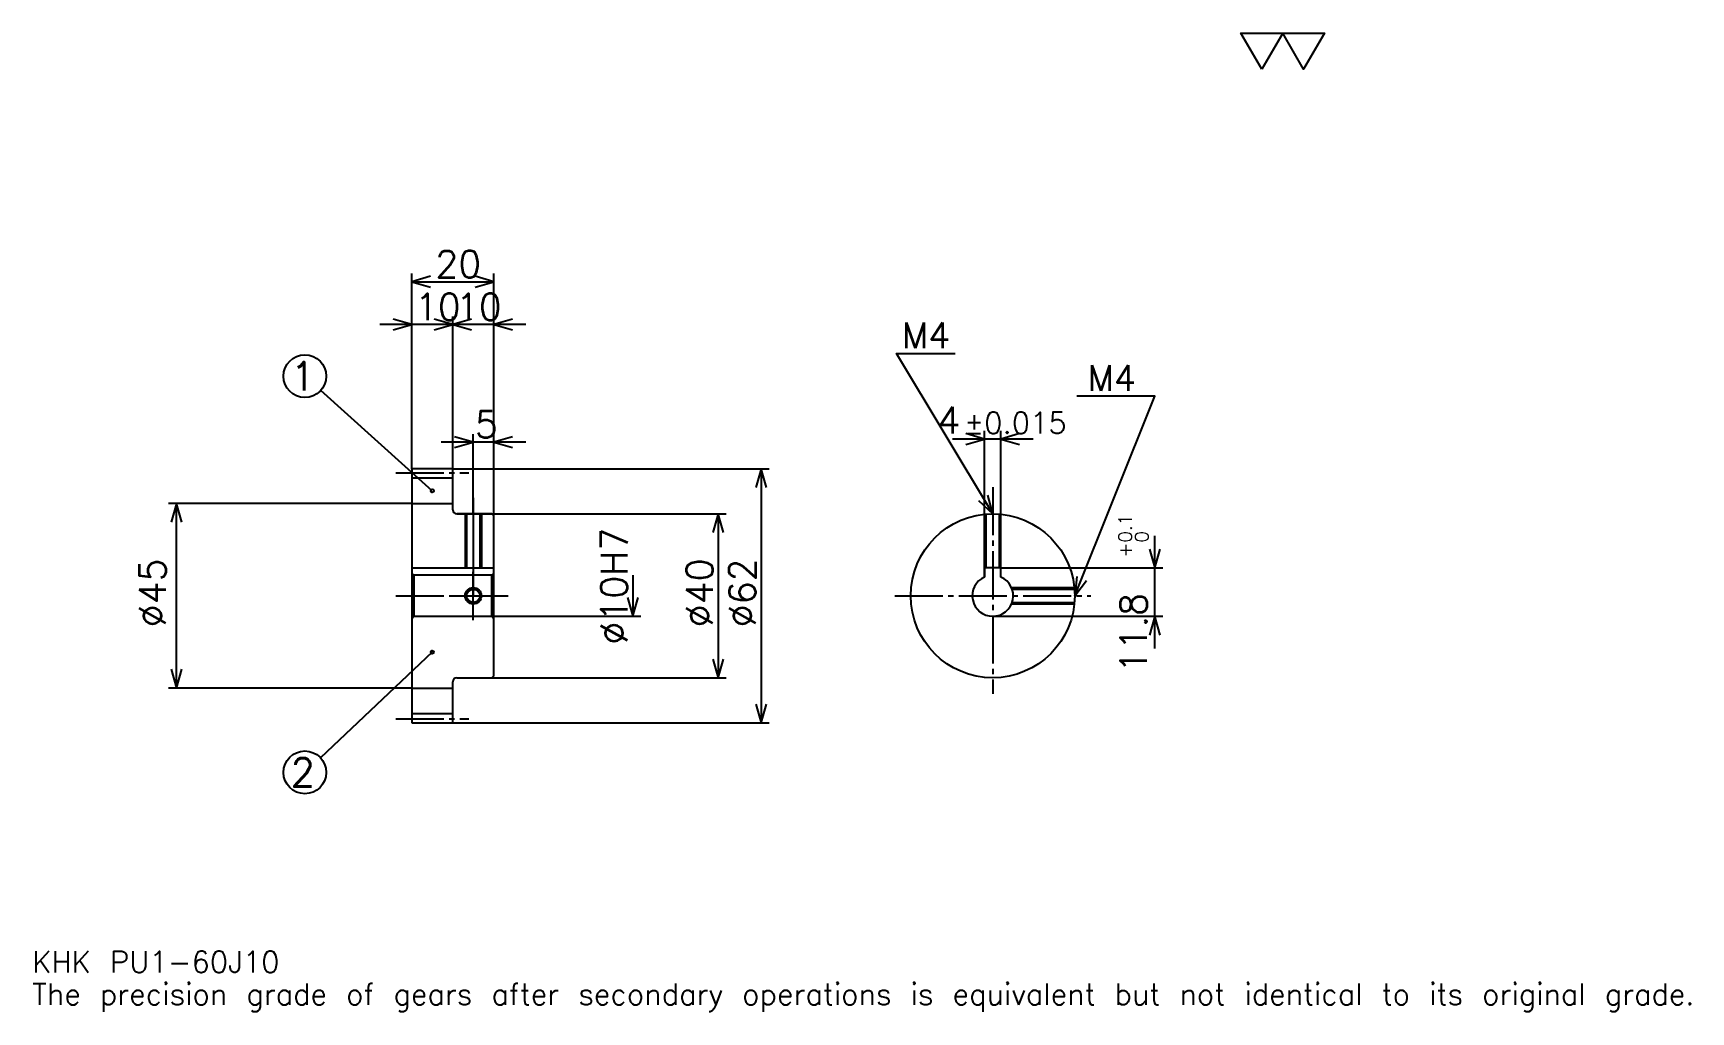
# Model space of a CAD drawing. Extents: x 13 to 418, y 5 to 244.
import ezdxf

# ---------------------------------------------------------------- set-up
doc = ezdxf.new("R2010")
doc.units = 0
doc.linetypes.add('DASHDOT', pattern=[15.652174, 11.73913, -1.304348, 1.304348, -1.304348])
doc.layers.get('0').update_dxf_attribs({"linetype": 'CONTINUOUS'})
doc.layers.add('DASHDOT', color=6, linetype='DASHDOT')
doc.styles.add('KANJI', font='TXT', dxfattribs={"bigfont": 'BIGFONT'})

msp = doc.modelspace()

# ---------------------------------------------------------------- linework, layer by layer
at = {"color": 5}
for p, q in [((105.652168, 137.304352), (105.652168, 184.91304)), ((105.652168, 182.956512), (125.652168, 182.956512)), ((125.652168, 137.304352), (125.652168, 184.91304)), ((115.652168, 137.304352), (115.652168, 174.478256)), ((123.478256, 172.521729), (97.82608, 172.521729)), ((133.478256, 172.521729), (107.82608, 172.521729)), ((110.652168, 131.929352), (83.444283, 156.402176)), ((120.652168, 137.304352), (120.652168, 145.782608)), ((245.391296, 113.104347), (245.391296, 146.521744)), ((249.391296, 113.104347), (249.391296, 146.521744)), ((133.478256, 143.82608), (112.82608, 143.82608)), ((257.217377, 144.565216), (237.565216, 144.565216)), ((105.652168, 137.204346), (105.652168, 137.304352)), ((115.55217, 137.304352), (125.652168, 137.304352)), ((115.652168, 137.204346), (115.652168, 137.304352)), ((120.652168, 126.304344), (120.652168, 137.304352)), ((120.652168, 126.304344), (120.652168, 137.304352)), ((125.652168, 137.304352), (192.82608, 137.304352)), ((125.652168, 125.804344), (125.652168, 137.304352)), ((190.869568, 137.304352), (190.869568, 75.304344)), ((105.652168, 128.804352), (46.304344, 128.804352)), ((48.260864, 83.804344), (48.260864, 128.804352)), ((116.652168, 126.304344), (125.652168, 126.304344)), ((125.652168, 126.304344), (182.391296, 126.304344)), ((180.434784, 126.304344), (180.434784, 86.304344)), ((286.956512, 93.478256), (286.956512, 120.930435)), ((159.565216, 111.304344), (159.565216, 101.304344)), ((249.391296, 113.104347), (288.913055, 113.104347)), ((125.652168, 101.304344), (161.521729, 101.304344)), ((247.391296, 101.304344), (288.913055, 101.304344)), ((110.652168, 92.554344), (83.359726, 66.798294)), ((116.652168, 86.304344), (125.652168, 86.304344)), ((125.652168, 86.304344), (182.391296, 86.304344)), ((105.652168, 83.804344), (46.304344, 83.804344)), ((115.55217, 75.304344), (125.652168, 75.304344)), ((125.652168, 75.304344), (192.82608, 75.304344))]:
    msp.add_line(p, q, dxfattribs=at)
at = {"color": 4}
for p, q in [((105.652168, 135.054352), (115.652168, 135.054352)), ((105.652168, 128.804352), (115.652168, 128.804352)), ((105.652168, 113.104347), (125.652168, 113.104347)), ((106.152168, 111.304344), (106.152168, 101.304344)), ((125.152168, 111.304344), (125.652168, 111.804344)), ((125.152168, 101.304344), (125.652168, 100.804344)), ((105.652168, 83.804344), (115.652168, 83.804344)), ((105.652168, 77.554344), (115.652168, 77.554344))]:
    msp.add_line(p, q, dxfattribs=at)
at = {"color": 7}
msp.add_lwpolyline([(313.043488, 234.782608), (307.956543, 243.600006), (328.304352, 243.600006), (323.217407, 234.782608), (318.130432, 243.600006), (313.043488, 234.782608)], dxfattribs=at)
at = {"color": 5}
for points in [[(110.217384, 184.260864), (105.652168, 182.956512), (110.217384, 181.652176)], [(121.086952, 181.652176), (125.652168, 182.956512), (121.086952, 184.260864)], [(101.086952, 171.217392), (105.652168, 172.521729), (101.086952, 173.82608)], [(111.086952, 171.217392), (115.652168, 172.521729), (111.086952, 173.82608)], [(120.217384, 173.82608), (115.652168, 172.521729), (120.217384, 171.217392)], [(130.217392, 173.82608), (125.652168, 172.521729), (130.217392, 171.217392)], [(247.391296, 126.304344), (223.91304, 165.434784), (238.260864, 165.434784)], [(267.391296, 106.304344), (286.956512, 155), (267.913055, 155)], [(240.82608, 143.260864), (245.391296, 144.565216), (240.82608, 145.869568)], [(253.956512, 145.869568), (249.391296, 144.565216), (253.956512, 143.260864)], [(116.086952, 142.521729), (120.652168, 143.82608), (116.086952, 145.130432)], [(130.217392, 145.130432), (125.652168, 143.82608), (130.217392, 142.521729)], [(192.173904, 132.73912), (190.869568, 137.304352), (189.565216, 132.73912)], [(243.924042, 129.547913), (247.391296, 126.304344), (246.16098, 130.890076)], [(49.565212, 124.239128), (48.260864, 128.804352), (46.956516, 124.239128)], [(181.73912, 121.739128), (180.434784, 126.304344), (179.130432, 121.739128)], [(285.652161, 117.669563), (286.956512, 113.104347), (288.260864, 117.669563)], [(267.882996, 111.026711), (267.391296, 106.304344), (270.303619, 110.054146)], [(158.260864, 105.86956), (159.565216, 101.304344), (160.869568, 105.86956)], [(288.260864, 96.739128), (286.956512, 101.304344), (285.652161, 96.739128)], [(179.130432, 90.86956), (180.434784, 86.304344), (181.73912, 90.86956)], [(46.956516, 88.36956), (48.260864, 83.804344), (49.565212, 88.36956)], [(189.565216, 79.86956), (190.869568, 75.304344), (192.173904, 79.86956)]]:
    msp.add_lwpolyline(points, dxfattribs=at)
at = {"color": 4}
for points in [[(115.652168, 127.304344), (115.652168, 137.204346), (115.55217, 137.304352), (105.752167, 137.304352), (105.652168, 137.204346), (105.652168, 100.804344)], [(116.652168, 86.304344), (125.152168, 86.304344), (125.652168, 86.804344), (125.652168, 125.804344), (125.152168, 126.304344), (116.652168, 126.304344)], [(118.652168, 126.304344), (118.652168, 113.104347)], [(119.032166, 126.304344), (119.032166, 113.104347)], [(122.272171, 126.304344), (122.272171, 113.104347)], [(122.652168, 126.304344), (122.652168, 113.104347)], [(245.391296, 110.886917), (245.391296, 126.204094)], [(245.771301, 113.104347), (245.771301, 126.238625)], [(249.011292, 113.104347), (249.011292, 126.238625)], [(249.391296, 110.886917), (249.391296, 126.204094)], [(105.652168, 100.804344), (106.152168, 101.304344), (125.152168, 101.304344), (125.152168, 111.304344), (106.152168, 111.304344), (105.652168, 111.804344)], [(249.391296, 110.886917), (249.391296, 113.104347), (245.391296, 113.104347), (245.391296, 110.886917)], [(251.973877, 108.304344), (267.291046, 108.304344)], [(252.121582, 107.924347), (267.325592, 107.924347)], [(251.973877, 104.304344), (267.291046, 104.304344)], [(252.121582, 104.684341), (267.325592, 104.684341)], [(105.652168, 100.804344), (105.652168, 75.404343), (105.752167, 75.304344), (115.55217, 75.304344), (115.652168, 75.404343), (115.652168, 85.304344)]]:
    msp.add_lwpolyline(points, dxfattribs=at)
at = {"color": 5}
for centre, radius in [((79.565216, 159.891296), 5.217391), ((110.652168, 131.929352), 0.391304), ((110.652168, 92.554344), 0.391304), ((79.565216, 63.217388), 5.217391)]:
    msp.add_circle(centre, radius, dxfattribs=at)
at = {"color": 4}
for centre, radius in [((247.391296, 106.304344), 20), ((120.652168, 106.304344), 1.62)]:
    msp.add_circle(centre, radius, dxfattribs=at)
at = {"color": 7}
msp.add_circle((120.652168, 106.304344), 2, dxfattribs=at)
at = {"color": 4}
for centre, radius, start, end in [((116.652168, 127.304344), 1, 180, 270), ((247.391296, 106.304344), 5, 113.57817801, 66.42182199), ((116.652168, 85.304344), 1, 90, 180)]:
    msp.add_arc(centre, radius, start, end, dxfattribs=at)
at = {"layer": 'DASHDOT', "color": 7}
for p, q in [((101.739128, 136.304352), (119.565208, 136.304352)), ((247.391296, 132.82608), (247.391296, 82.391296)), ((120.652168, 126.304344), (120.652168, 106.304344)), ((101.739128, 106.304344), (129.565216, 106.304344)), ((223.478256, 106.304344), (271.304352, 106.304344)), ((101.739128, 76.304344), (119.565208, 76.304344))]:
    msp.add_line(p, q, dxfattribs=at)
for points in [[(120.652168, 130.217392), (120.652168, 109.191299)], [(120.652168, 100.391304), (120.652168, 112.217384)], [(114.73912, 106.304344), (126.565216, 106.304344)]]:
    msp.add_lwpolyline(points, dxfattribs=at)

# ---------------------------------------------------------------- texts
at = {"color": 7, "style": 'KANJI'}
for s, height, p in [('20', 6.521739, (111.41304, 184)), ('10', 6.521739, (106.41304, 173.565216)), ('10', 6.521739, (116.41304, 173.565216)), ('M4', 6.26087, (225.217377, 166.739136)), ('1', 6.956522, (76.086952, 156.41304)), ('M4', 6.26087, (270.521729, 156.304352)), ('5', 6.521739, (121.0326, 144.869568)), ('4', 6.521739, (233.929138, 145.869568)), ('%%p0.015', 5.217391, (240.384857, 145.869568)), ('2', 6.956522, (76.086952, 59.739128)), ('KHK PU1-60J10', 5.217391, (13.043478, 14.347826)), ('The precision grade of gears after secondary operations is equivalent but not identical to its original grade.', 5.217391, (13.043478, 6.521739))]:
    msp.add_text(s, height=height, dxfattribs=at).set_placement(p)
for s, height, p in [('%%c10H7', 6.521739, (158.260864, 94.402168)), ('0.1', 3.26087, (281.347839, 119.309372)), ('0', 3.26087, (285.391296, 119.309372)), ('+', 3.26087, (281.347839, 115.657196)), ('%%c45', 6.521739, (45.652168, 98.641304)), ('%%c40', 6.521739, (179.130432, 98.641296)), ('%%c62', 6.521739, (189.565216, 98.641296)), ('11.8', 6.521739, (285, 87.428528))]:
    msp.add_text(s, height=height, rotation=90, dxfattribs=at).set_placement(p)

doc.saveas('drawing.dxf')
